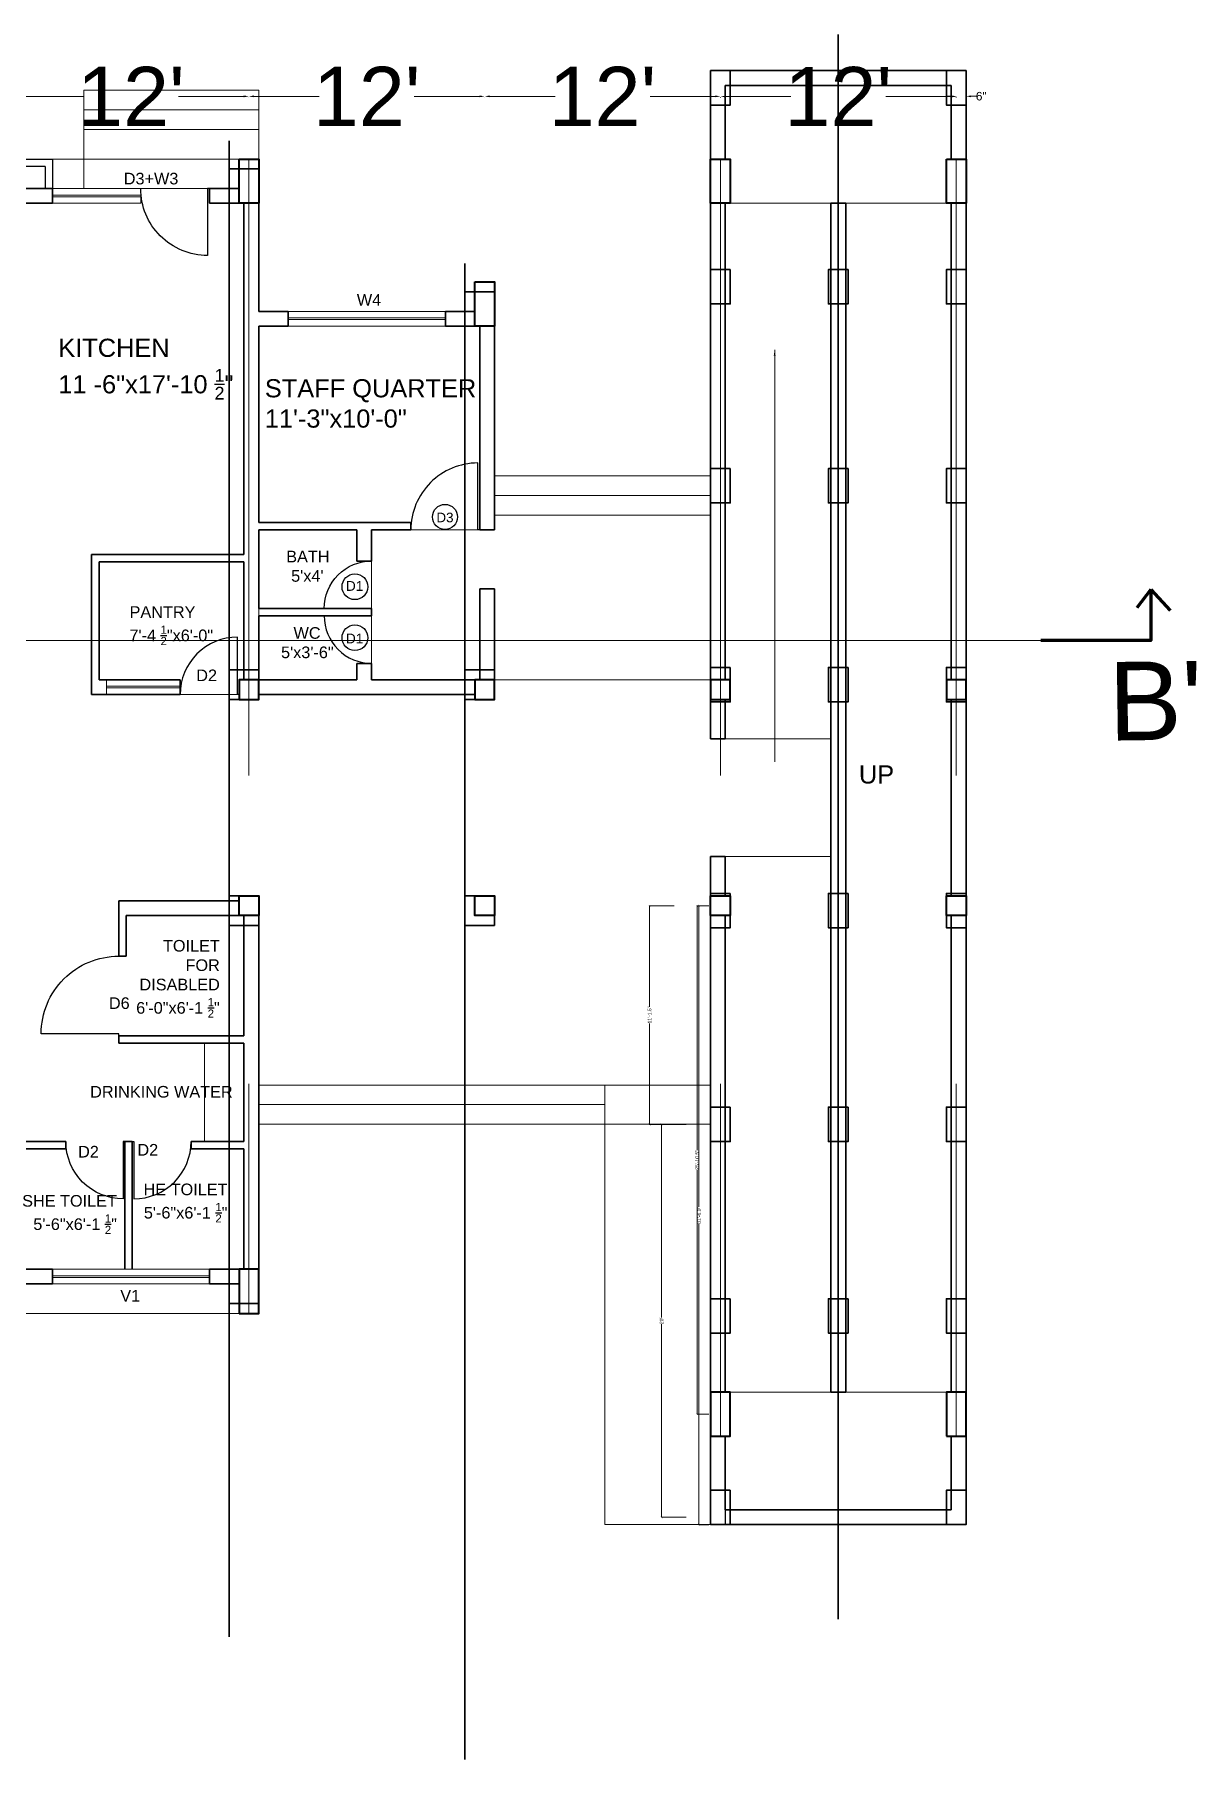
# Model space of a CAD drawing. Header units: feet. Extents: x 15113 to 123217, y -97269 to -8247.
# Drawn here: x 29169 to 29878, y -43349 to -42295 of the extents above; entities that cross this region are included whole.
import ezdxf

# ---------------------------------------------------------------- set-up
doc = ezdxf.new("R2010")
doc.units = ezdxf.units.FT
doc.header["$LTSCALE"] = 50.2
doc.header["$MEASUREMENT"] = 0
doc.header["$PDMODE"] = 3
for name, pattern in [('1', [0]), ('DASHED', [0.75, 0.5, -0.25]), ('DOT', [0.25, 0, -0.25])]:
    doc.linetypes.add(name, pattern=pattern)
doc.layers.get('0').update_dxf_attribs({"lineweight": 35})
for name, color, linetype in [('C-ANNO-TABL-PATT', 7, 'Continuous'), ('Text', 164, 'Continuous'), ('Work', 250, 'Continuous')]:
    doc.layers.add(name, color=color, linetype=linetype)
for name, color, linetype, lineweight in [('column', 6, 'Continuous', 40), ('door', 42, 'Continuous', 25), ('Str Column', 50, 'Continuous', 35), ('WALL', 1, '1', 30)]:
    doc.layers.add(name, color=color, linetype=linetype, lineweight=lineweight)
doc.styles.add('2.2 INCH', font='arial.ttf', dxfattribs={"height": 2.2})
doc.styles.add('5.2 INCH', font='arial.ttf', dxfattribs={"height": 5.2})
doc.styles.add('7.1 INCH', font='arial.ttf', dxfattribs={"height": 7.1})
doc.styles.get("Standard").update_dxf_attribs({"font": 'arial.ttf'})
doc.dimstyles.new('2.2 INCH', dxfattribs={"dimscale": 0, "dimtxt": 5.2, "dimasz": 3.1, "dimexe": 0.18, "dimexo": 1.063, "dimgap": 0.09, "dimtad": 0, "dimdec": 0, "dimzin": 0, "dimdsep": 46, "dimlunit": 4, "dimtxsty": '5.2 INCH', "dimcen": 0, "dimclrd": 230, "dimclre": 230, "dimclrt": 164, "dimadec": 0, "dimazin": 0, "dimtfac": 1, "dimtdec": 0, "dimtofl": 0, "dimtmove": 0, "dimatfit": 3, "dimfxl": 0.5, "dimtolj": 1, "dimtzin": 0, "dimlwd": 15, "dimlwe": 15, "dimarcsym": 0})
doc.dimstyles.new('7.1INCH', dxfattribs={"dimtxt": 7.1, "dimasz": 3.5, "dimexe": 0, "dimexo": 0.2, "dimtad": 0, "dimlunit": 3, "dimtxsty": '7.1 INCH', "dimblk": 'ARCHTICK', "dimcen": 2.5, "dimclrd": 230, "dimclre": 230, "dimclrt": 164, "dimadec": 0, "dimazin": 0, "dimtfac": 1, "dimtmove": 0, "dimatfit": 3, "dimfxl": 1, "dimlwd": 9, "dimlwe": 18, "dimarcsym": 0})
doc.dimstyles.get("Standard").update_dxf_attribs({"dimscale": 20, "dimtxt": 0.18, "dimasz": 0.18, "dimexe": 0.18, "dimexo": 0.0625, "dimgap": 0.09, "dimtad": 0, "dimtih": 1, "dimtoh": 1, "dimdec": 1, "dimzin": 0, "dimdsep": 46, "dimlunit": 3, "dimtxsty": 'Standard', "dimblk": 'ARCHTICK', "dimcen": 0.09, "dimadec": 0, "dimazin": 0, "dimtfac": 1, "dimtdec": 1, "dimtofl": 0, "dimtmove": 0, "dimatfit": 3, "dimfxl": 0.5, "dimfxlon": 1, "dimtolj": 1, "dimtzin": 0, "dimarcsym": 0})

# ---------------------------------------------------------------- blocks, each defined once
blk = doc.blocks.new('_ArchTick')
at = {"color": 0, "linetype": 'ByBlock', "const_width": 0.15}
blk.add_lwpolyline([(-0.5, -0.5), (0.5, 0.5)], dxfattribs=at)
blk = doc.blocks.new('*D514')
at = {"layer": 'Defpoints', "color": 0, "transparency": 16777216}
for p in [(29299.7, -42332.9), (29155.7, -42371.2), (29299.7, -42371.2)]:
    blk.add_point(p, dxfattribs=at)
at = {"layer": 'WALL', "color": 230, "linetype": 'DOT', "lineweight": 15, "transparency": 16777216}
for p, q in [((29155.7, -42333.4), (29155.7, -42332.7)), ((29299.7, -42333.4), (29299.7, -42332.7))]:
    blk.add_line(p, q, dxfattribs=at)
at = {"layer": 'WALL', "color": 230, "lineweight": 15, "transparency": 16777216}
for p, q in [((29158.8, -42332.9), (29198.7, -42332.9)), ((29296.6, -42332.9), (29256.7, -42332.9))]:
    blk.add_line(p, q, dxfattribs=at)
at = {"layer": 'WALL', "color": 230, "transparency": 16777216}
for points in [[(29158.8, -42332.3), (29158.8, -42333.4), (29155.7, -42332.9)], [(29296.6, -42332.3), (29296.6, -42333.4), (29299.7, -42332.9)]]:
    blk.add_solid(points, dxfattribs=at)
at = {"layer": 'WALL', "color": 164, "transparency": 16777216, "insert": (29227.7, -42332.9), "char_height": 5.2, "attachment_point": 5, "style": '5.2 INCH'}
blk.add_mtext("\\A1;{\\H6.948x;12'}", dxfattribs=at)
blk = doc.blocks.new('*D515')
at = {"layer": 'Defpoints', "color": 0, "transparency": 16777216}
for p in [(29443.7, -42332.9), (29299.7, -42371.2), (29443.7, -42446.2)]:
    blk.add_point(p, dxfattribs=at)
at = {"layer": 'WALL', "color": 230, "linetype": 'DOT', "lineweight": 15, "transparency": 16777216}
for p, q in [((29299.7, -42333.4), (29299.7, -42332.7)), ((29443.7, -42333.4), (29443.7, -42332.7))]:
    blk.add_line(p, q, dxfattribs=at)
at = {"layer": 'WALL', "color": 230, "lineweight": 15, "transparency": 16777216}
for p, q in [((29302.8, -42332.9), (29342.7, -42332.9)), ((29440.6, -42332.9), (29400.7, -42332.9))]:
    blk.add_line(p, q, dxfattribs=at)
at = {"layer": 'WALL', "color": 230, "transparency": 16777216}
for points in [[(29302.8, -42332.3), (29302.8, -42333.4), (29299.7, -42332.9)], [(29440.6, -42332.3), (29440.6, -42333.4), (29443.7, -42332.9)]]:
    blk.add_solid(points, dxfattribs=at)
at = {"layer": 'WALL', "color": 164, "transparency": 16777216, "insert": (29371.7, -42332.9), "char_height": 5.2, "attachment_point": 5, "style": '5.2 INCH'}
blk.add_mtext("\\A1;{\\H6.948x;12'}", dxfattribs=at)
blk = doc.blocks.new('*D516')
at = {"layer": 'Defpoints', "color": 0, "transparency": 16777216}
for p in [(29587.7, -42332.9), (29587.7, -42398.2), (29443.7, -42446.2)]:
    blk.add_point(p, dxfattribs=at)
at = {"layer": 'WALL', "color": 230, "linetype": 'DOT', "lineweight": 15, "transparency": 16777216}
for p, q in [((29443.7, -42333.4), (29443.7, -42332.7)), ((29587.7, -42333.4), (29587.7, -42332.7))]:
    blk.add_line(p, q, dxfattribs=at)
at = {"layer": 'WALL', "color": 230, "lineweight": 15, "transparency": 16777216}
for p, q in [((29446.8, -42332.9), (29486.7, -42332.9)), ((29584.6, -42332.9), (29544.7, -42332.9))]:
    blk.add_line(p, q, dxfattribs=at)
at = {"layer": 'WALL', "color": 230, "transparency": 16777216}
for points in [[(29446.8, -42332.3), (29446.8, -42333.4), (29443.7, -42332.9)], [(29584.6, -42332.3), (29584.6, -42333.4), (29587.7, -42332.9)]]:
    blk.add_solid(points, dxfattribs=at)
at = {"layer": 'WALL', "color": 164, "transparency": 16777216, "insert": (29515.7, -42332.9), "char_height": 5.2, "attachment_point": 5, "style": '5.2 INCH'}
blk.add_mtext("\\A1;{\\H6.948x;12'}", dxfattribs=at)
blk = doc.blocks.new('*D517')
at = {"layer": 'Defpoints', "color": 0, "transparency": 16777216}
for p in [(29731.7, -42333), (29587.7, -42371.2), (29731.7, -42371.2)]:
    blk.add_point(p, dxfattribs=at)
at = {"layer": 'WALL', "color": 230, "linetype": 'DOT', "lineweight": 15, "transparency": 16777216}
for p, q in [((29587.7, -42333.5), (29587.7, -42332.8)), ((29731.7, -42333.5), (29731.7, -42332.8))]:
    blk.add_line(p, q, dxfattribs=at)
at = {"layer": 'WALL', "color": 230, "lineweight": 15, "transparency": 16777216}
for p, q in [((29590.8, -42333), (29630.7, -42333)), ((29728.6, -42333), (29688.7, -42333))]:
    blk.add_line(p, q, dxfattribs=at)
at = {"layer": 'WALL', "color": 230, "transparency": 16777216}
for points in [[(29590.8, -42332.5), (29590.8, -42333.5), (29587.7, -42333)], [(29728.6, -42332.5), (29728.6, -42333.5), (29731.7, -42333)]]:
    blk.add_solid(points, dxfattribs=at)
at = {"layer": 'WALL', "color": 164, "transparency": 16777216, "insert": (29659.7, -42333), "char_height": 5.2, "attachment_point": 5, "style": '5.2 INCH'}
blk.add_mtext("\\A1;{\\H6.948x;12'}", dxfattribs=at)
blk = doc.blocks.new('*D518')
at = {"layer": 'Defpoints', "color": 0, "transparency": 16777216}
for p in [(29737.7, -42332.8), (29731.7, -42371.2), (29737.7, -42371.2)]:
    blk.add_point(p, dxfattribs=at)
at = {"layer": 'WALL', "color": 230, "lineweight": 15, "transparency": 16777216}
for p, q in [((29728.6, -42332.8), (29725.5, -42332.8)), ((29740.8, -42332.8), (29743.9, -42332.8))]:
    blk.add_line(p, q, dxfattribs=at)
at = {"layer": 'WALL', "color": 230, "linetype": 'DOT', "lineweight": 15, "transparency": 16777216}
for p, q in [((29731.7, -42333.3), (29731.7, -42332.7)), ((29737.7, -42333.3), (29737.7, -42332.7))]:
    blk.add_line(p, q, dxfattribs=at)
at = {"layer": 'WALL', "color": 230, "transparency": 16777216}
for points in [[(29728.6, -42332.3), (29728.6, -42333.4), (29731.7, -42332.8)], [(29740.8, -42332.3), (29740.8, -42333.4), (29737.7, -42332.8)]]:
    blk.add_solid(points, dxfattribs=at)
at = {"layer": 'WALL', "color": 164, "transparency": 16777216, "insert": (29747, -42332.8), "char_height": 5.2, "attachment_point": 5, "style": '5.2 INCH'}
blk.add_mtext('\\A1;6"', dxfattribs=at)
blk = doc.blocks.new('*D526')
at = {"layer": 'Defpoints', "color": 0, "transparency": 16777216}
for p in [(29581.7, -42827.2), (29573.5, -43137.7), (29581.7, -43137.7)]:
    blk.add_point(p, dxfattribs=at)
at = {"layer": 'WALL', "color": 230, "lineweight": 15, "transparency": 16777216}
for p, q in [((29580.6, -42827.2), (29573.4, -42827.2)), ((29573.5, -42827.2), (29573.5, -42976.4)), ((29573.5, -43137.7), (29573.5, -42988.4)), ((29580.6, -43137.7), (29573.4, -43137.7))]:
    blk.add_line(p, q, dxfattribs=at)
at = {"layer": 'WALL', "color": 230, "lineweight": 15, "transparency": 16777216, "xscale": 1.1, "yscale": 1.1, "zscale": 1.1}
for p, rotation in [((29573.5, -42827.2), 90), ((29573.5, -43137.7), 270)]:
    blk.add_blockref('_ArchTick', p, dxfattribs=dict(at, rotation=rotation))
at = {"layer": 'WALL', "color": 164, "transparency": 16777216, "insert": (29573.5, -42982.4), "char_height": 2.2, "attachment_point": 5, "rotation": 90, "style": '2.2 INCH'}
blk.add_mtext('\\A1;25\'-10.5"', dxfattribs=at)
blk = doc.blocks.new('*D501')
at = {"layer": 'Defpoints', "color": 0, "transparency": 16777216}
for p in [(29580.6, -42827.2), (29544.4, -42960.7), (29580.6, -42960.7)]:
    blk.add_point(p, dxfattribs=at)
at = {"layer": 'WALL', "color": 230, "lineweight": 15, "transparency": 16777216}
for p, q in [((29559.4, -42827.2), (29544.2, -42827.2)), ((29544.4, -42827.2), (29544.4, -42888.9)), ((29544.4, -42960.7), (29544.4, -42899)), ((29559.4, -42960.7), (29544.2, -42960.7))]:
    blk.add_line(p, q, dxfattribs=at)
at = {"layer": 'WALL', "color": 230, "lineweight": 15, "transparency": 16777216, "xscale": 1.1, "yscale": 1.1, "zscale": 1.1}
for p, rotation in [((29544.4, -42827.2), 90), ((29544.4, -42960.7), 270)]:
    blk.add_blockref('_ArchTick', p, dxfattribs=dict(at, rotation=rotation))
at = {"layer": 'WALL', "color": 164, "transparency": 16777216, "insert": (29544.4, -42893.9), "char_height": 2.2, "attachment_point": 5, "rotation": 90, "style": '2.2 INCH'}
blk.add_mtext('\\A1;11\'-1.5"', dxfattribs=at)
blk = doc.blocks.new('*D528')
at = {"layer": 'Defpoints', "color": 0, "transparency": 16777216}
for p in [(29551.8, -42960.7), (29581.7, -42960.7), (29581.7, -43200.7)]:
    blk.add_point(p, dxfattribs=at)
at = {"layer": 'WALL', "color": 230, "lineweight": 15, "transparency": 16777216}
for p, q in [((29566.8, -42960.7), (29551.7, -42960.7)), ((29551.8, -42960.7), (29551.8, -43078.7)), ((29551.8, -43200.7), (29551.8, -43082.6)), ((29566.8, -43200.7), (29551.7, -43200.7))]:
    blk.add_line(p, q, dxfattribs=at)
at = {"layer": 'WALL', "color": 230, "lineweight": 15, "transparency": 16777216, "xscale": 1.1, "yscale": 1.1, "zscale": 1.1}
for p, rotation in [((29551.8, -42960.7), 90), ((29551.8, -43200.7), 270)]:
    blk.add_blockref('_ArchTick', p, dxfattribs=dict(at, rotation=rotation))
at = {"layer": 'WALL', "color": 164, "transparency": 16777216, "insert": (29551.8, -43080.7), "char_height": 2.2, "attachment_point": 5, "rotation": 90, "style": '2.2 INCH'}
blk.add_mtext("\\A1;20'", dxfattribs=at)
blk = doc.blocks.new('*D529')
at = {"layer": 'Defpoints', "color": 0, "transparency": 16777216}
for p in [(29581.7, -42827.2), (29574.6, -43205.2), (29581.7, -43205.2)]:
    blk.add_point(p, dxfattribs=at)
at = {"layer": 'WALL', "color": 230, "lineweight": 15, "transparency": 16777216}
for p, q in [((29580.6, -42827.2), (29574.5, -42827.2)), ((29574.6, -42827.2), (29574.6, -43011)), ((29574.6, -43205.2), (29574.6, -43021.3)), ((29580.6, -43205.2), (29574.5, -43205.2))]:
    blk.add_line(p, q, dxfattribs=at)
at = {"layer": 'WALL', "color": 230, "lineweight": 15, "transparency": 16777216, "xscale": 1.1, "yscale": 1.1, "zscale": 1.1}
for p, rotation in [((29574.6, -42827.2), 90), ((29574.6, -43205.2), 270)]:
    blk.add_blockref('_ArchTick', p, dxfattribs=dict(at, rotation=rotation))
at = {"layer": 'WALL', "color": 164, "transparency": 16777216, "insert": (29574.6, -43016.2), "char_height": 2.2, "attachment_point": 5, "rotation": 90, "style": '2.2 INCH'}
blk.add_mtext('\\A1;31\'-6.0"', dxfattribs=at)

msp = doc.modelspace()

# ---------------------------------------------------------------- linework, layer by layer
at = {"color": 1}
for p, q in [((29581.70081, -42317.16814), (29581.70081, -42725.16814)), ((29581.70081, -42317.16814), (29737.70081, -42317.16814)), ((29737.70081, -42317.16814), (29737.70081, -43205.16814)), ((29590.70081, -42326.16814), (29590.70081, -42371.16814)), ((29590.70081, -42326.16814), (29728.70081, -42326.16814)), ((29728.70081, -42326.16814), (29728.70081, -42371.16814)), ((29161.70081, -42389.16814), (29179.70081, -42389.16814)), ((29179.70081, -42389.16814), (29179.70081, -42398.16814)), ((29275.70081, -42389.16814), (29293.70081, -42389.16814)), ((29275.70081, -42389.16814), (29275.70081, -42398.16814)), ((29161.70081, -42398.16814), (29179.70081, -42398.16814)), ((29275.70081, -42398.16814), (29293.70081, -42398.16814)), ((29296.70081, -42398.16814), (29296.70081, -42612.66814)), ((29305.70081, -42398.16814), (29305.70081, -42464.16814)), ((29590.70081, -42398.16814), (29590.70081, -42689.16814)), ((29655.20081, -42398.16814), (29655.20081, -43124.16814)), ((29655.20081, -42398.16814), (29664.20081, -42398.16814)), ((29663.45081, -42398.16814), (29663.45081, -42398.16814)), ((29664.20081, -42398.16814), (29664.20081, -43124.16814)), ((29728.70081, -42398.16814), (29728.70081, -42689.16814)), ((29305.70081, -42464.16814), (29305.70081, -42446.16814)), ((29305.70081, -42464.16814), (29305.70081, -42446.16814)), ((29305.70081, -42464.16814), (29305.70081, -42446.16814)), ((29323.70081, -42464.16814), (29305.70081, -42464.16814)), ((29323.70081, -42464.16814), (29323.70081, -42473.16814)), ((29437.70081, -42464.16814), (29419.70081, -42464.16814)), ((29419.70081, -42464.16814), (29419.70081, -42473.16814)), ((29305.70081, -42593.16814), (29305.70081, -42473.16814)), ((29323.70081, -42473.16814), (29305.70081, -42473.16814)), ((29437.70081, -42473.16814), (29419.70081, -42473.16814)), ((29440.70081, -42597.66814), (29440.70081, -42473.16814)), ((29440.70081, -42597.66814), (29440.70081, -42473.16814)), ((29440.70081, -42597.66814), (29440.70081, -42473.16814)), ((29440.70081, -42597.66814), (29440.70081, -42473.16814)), ((29449.70081, -42597.66814), (29449.70081, -42473.16814)), ((29449.70081, -42597.66814), (29449.70081, -42473.16814)), ((29449.70081, -42597.66814), (29449.70081, -42473.16814)), ((29449.70081, -42597.66814), (29449.70081, -42473.16814)), ((29395.70081, -42593.16814), (29305.70081, -42593.16814)), ((29395.70081, -42593.16814), (29305.70081, -42593.16814)), ((29395.70081, -42593.16814), (29305.70081, -42593.16814)), ((29398.64766, -42593.16814), (29305.70081, -42593.16814)), ((29398.64766, -42597.66814), (29398.64766, -42593.16814)), ((29398.64766, -42597.66814), (29398.64766, -42593.16814)), ((29398.64766, -42597.66814), (29398.64766, -42593.16814)), ((29398.64766, -42597.66814), (29398.64766, -42593.16814)), ((29305.70081, -42645.66814), (29305.70081, -42597.66814)), ((29365.70081, -42597.66814), (29305.70081, -42597.66814)), ((29305.70081, -42645.66814), (29305.70081, -42597.66814)), ((29365.70081, -42597.66814), (29305.70081, -42597.66814)), ((29305.70081, -42645.66814), (29305.70081, -42597.66814)), ((29365.70081, -42597.66814), (29305.70081, -42597.66814)), ((29305.70081, -42645.66814), (29305.70081, -42597.66814)), ((29365.70081, -42597.66814), (29305.70081, -42597.66814)), ((29365.70081, -42616.66814), (29365.70081, -42597.66814)), ((29374.69583, -42616.66814), (29374.70081, -42597.66814)), ((29395.70081, -42597.66814), (29374.70081, -42597.66814)), ((29395.70081, -42597.66814), (29374.70081, -42597.66814)), ((29395.70081, -42597.66814), (29374.70081, -42597.66814)), ((29398.64766, -42597.66814), (29374.70081, -42597.66814)), ((29440.70081, -42597.66814), (29449.70081, -42597.66814)), ((29203.70081, -42612.66814), (29203.70081, -42698.16814)), ((29296.70081, -42612.66814), (29203.70081, -42612.66814)), ((29208.20081, -42617.16814), (29208.20081, -42689.16814)), ((29296.70081, -42617.16814), (29208.20081, -42617.16814)), ((29296.70081, -42617.16814), (29296.70081, -42689.16814)), ((29374.69583, -42616.66814), (29365.70081, -42616.66814)), ((29440.70081, -42689.16814), (29440.70081, -42633.66814)), ((29440.70081, -42633.66814), (29449.70081, -42633.66814)), ((29449.70081, -42701.16814), (29449.70081, -42633.66814)), ((29449.70081, -42701.16814), (29449.70081, -42633.66814)), ((29449.70081, -42701.16814), (29449.70081, -42633.66814)), ((29449.70081, -42701.16814), (29449.70081, -42633.66814)), ((29374.70081, -42645.66814), (29305.70081, -42645.66814)), ((29374.70081, -42645.66814), (29305.70081, -42645.66814)), ((29374.70081, -42645.66814), (29305.70081, -42645.66814)), ((29374.70081, -42645.66814), (29305.70081, -42645.66814)), ((29374.70081, -42650.16814), (29374.70081, -42645.66814)), ((29374.70081, -42650.16814), (29374.70081, -42645.66814)), ((29374.70081, -42650.16814), (29374.70081, -42645.66814)), ((29374.70081, -42650.16814), (29374.70081, -42645.66814)), ((29305.70081, -42689.16814), (29305.70081, -42650.16814)), ((29374.70081, -42650.16814), (29305.70081, -42650.16814)), ((29305.70081, -42689.16814), (29305.70081, -42650.16814)), ((29374.70081, -42650.16814), (29305.70081, -42650.16814)), ((29305.70081, -42689.16814), (29305.70081, -42650.16814)), ((29374.70081, -42650.16814), (29305.70081, -42650.16814)), ((29305.70081, -42689.16814), (29305.70081, -42650.16814)), ((29374.70081, -42650.16814), (29305.70081, -42650.16814)), ((29305.70081, -42665.16814), (29305.70081, -42689.16814)), ((29374.69583, -42679.16814), (29365.69583, -42679.16814)), ((29365.70081, -42679.16814), (29365.70081, -42689.16814)), ((29374.70081, -42689.16814), (29374.70081, -42679.16814)), ((29257.70081, -42698.16814), (29203.70081, -42698.16814)), ((29257.70081, -42689.16814), (29208.20081, -42689.16814)), ((29305.70081, -42689.16814), (29365.70081, -42689.16814)), ((29305.70081, -42698.16814), (29437.70081, -42698.16814)), ((29437.70081, -42689.16814), (29374.70081, -42689.16814)), ((29590.70081, -42701.16814), (29590.70081, -42725.16814)), ((29728.70081, -42701.16814), (29728.70081, -42821.16814)), ((29581.70081, -42725.16814), (29581.70081, -42725.16814)), ((29581.70081, -42725.16814), (29590.70081, -42725.16814)), ((29581.70081, -42797.16814), (29581.70081, -43205.16814)), ((29581.70081, -42797.16814), (29590.70081, -42797.16814)), ((29590.70081, -42797.16814), (29590.70081, -42821.16814)), ((29220.20081, -42824.16814), (29220.20081, -42857.99208)), ((29293.70081, -42824.16814), (29220.20081, -42824.16814)), ((29224.70081, -42833.16814), (29224.70081, -42857.99208)), ((29293.70081, -42833.16814), (29224.70081, -42833.16814)), ((29296.70081, -42833.16814), (29296.70081, -42906.66814)), ((29296.70081, -42833.16814), (29296.70081, -42906.66814)), ((29296.70081, -42833.16814), (29296.70081, -42906.66814)), ((29296.70081, -42833.16814), (29296.70081, -42906.66814)), ((29305.70081, -42827.16814), (29305.70081, -43076.16814)), ((29590.70081, -42833.16814), (29590.70081, -43124.16814)), ((29728.70081, -42833.16814), (29728.70081, -43124.16814)), ((29220.20081, -42857.99208), (29224.70081, -42857.99208)), ((29220.20081, -42906.66814), (29220.20081, -42911.16814)), ((29220.20081, -42906.66814), (29220.20081, -42911.16814)), ((29220.20081, -42906.66814), (29296.70081, -42906.66814)), ((29220.20081, -42911.16814), (29224.70081, -42911.16814)), ((29220.20081, -42911.16814), (29296.70081, -42911.16814)), ((29296.70081, -42911.16814), (29296.70081, -42971.16814)), ((29305.70081, -42929.16814), (29305.70081, -43076.16814)), ((29305.70081, -42929.16814), (29305.70081, -43076.16814)), ((29187.94012, -42971.16814), (29157.20081, -42971.16814)), ((29187.94012, -42971.16814), (29187.95615, -42975.66814)), ((29223.95081, -42971.16814), (29228.45081, -42971.16814)), ((29223.95081, -42971.16814), (29223.95081, -43049.16814)), ((29228.45081, -42971.16814), (29228.45081, -43049.16814)), ((29264.46149, -42971.16814), (29264.45615, -42975.66814)), ((29264.46149, -42971.16814), (29296.70081, -42971.16814)), ((29187.94546, -42975.66814), (29157.20615, -42975.66814)), ((29264.46684, -42975.66814), (29296.70615, -42975.66814)), ((29296.70615, -42975.66814), (29296.70081, -43049.16814)), ((29157.20081, -43049.16814), (29179.70081, -43049.16814)), ((29179.70081, -43058.16814), (29179.70081, -43049.16814)), ((29275.70081, -43049.16814), (29293.70081, -43049.16814)), ((29275.70081, -43058.16814), (29275.70081, -43049.16814)), ((29161.70081, -43058.16814), (29179.70081, -43058.16814)), ((29275.70081, -43058.16814), (29293.70081, -43058.16814)), ((29655.20081, -43124.16814), (29664.20081, -43124.16814)), ((29590.70081, -43151.16814), (29590.70081, -43196.16814)), ((29728.70081, -43151.16814), (29728.70081, -43196.16814)), ((29590.70081, -43196.16814), (29728.70081, -43196.16814)), ((29581.70081, -43205.16814), (29737.70081, -43205.16814))]:
    msp.add_line(p, q, dxfattribs=at)
at = {"color": 24, "lineweight": 18}
for p, q in [((29198.86747, -42389.16814), (29198.86747, -42329.16814)), ((29198.86747, -42329.16814), (29305.70081, -42329.16814)), ((29305.70081, -42371.16814), (29305.70081, -42329.16814)), ((29198.86747, -42341.16814), (29305.70081, -42341.16814)), ((29198.86747, -42353.16814), (29305.70081, -42353.16814)), ((29449.70081, -42564.66814), (29581.70081, -42564.66814)), ((29449.70081, -42576.66814), (29581.70081, -42576.66814)), ((29449.70081, -42588.66814), (29581.70081, -42588.66814)), ((29395.70081, -42597.66814), (29440.70081, -42597.66814)), ((29374.70081, -42645.66814), (29374.70081, -42616.66814)), ((29374.70081, -42679.16814), (29374.70081, -42650.16814)), ((29272.70081, -42911.16814), (29272.70081, -42971.16814)), ((29305.70081, -42936.66814), (29517.20081, -42936.66814)), ((29517.20081, -42936.66814), (29517.20081, -43205.16814)), ((29517.20081, -42936.66814), (29581.70081, -42936.66814)), ((29305.70081, -42948.66814), (29517.20081, -42948.66814)), ((29305.70081, -42960.66814), (29517.20081, -42960.66814)), ((29517.20081, -43205.16814), (29581.70081, -43205.16814))]:
    msp.add_line(p, q, dxfattribs=at)
at = {"color": 230, "linetype": 'DASHED', "lineweight": 18, "ltscale": 15}
for p, q in [((28009.70081, -42371.16814), (29293.70081, -42371.16814)), ((29299.70081, -42371.16814), (29299.70081, -43076.16814)), ((29587.70081, -42371.16814), (29587.70081, -43151.16814)), ((29731.70081, -42371.16814), (29731.70081, -43151.16814)), ((29449.70081, -42689.16814), (29581.70081, -42689.16814)), ((29305.70081, -42960.66814), (29581.70081, -42960.66814)), ((29293.70081, -43076.16814), (29161.70081, -43076.16814))]:
    msp.add_line(p, q, dxfattribs=at)
at = {"color": 5, "lineweight": 18}
for p, q in [((29305.70081, -42371.16814), (29305.70081, -42464.16814)), ((29305.70081, -42371.16814), (29305.70081, -42464.16814)), ((29305.70081, -42371.16814), (29305.70081, -42464.16814)), ((29179.70081, -42389.16814), (29239.70081, -42389.16814)), ((29179.70081, -42393.16814), (29233.64766, -42393.16814)), ((29233.64766, -42389.16814), (29233.64766, -42398.16814)), ((29239.70081, -42389.16814), (29275.70081, -42389.16814)), ((29179.70081, -42394.16814), (29233.64766, -42394.16814)), ((29179.70081, -42398.16814), (29233.64766, -42398.16814)), ((29305.70081, -42398.16814), (29305.70081, -42464.16814)), ((29419.70081, -42464.16814), (29323.70081, -42464.16814)), ((29419.70081, -42468.16814), (29323.70081, -42468.16814)), ((29419.70081, -42469.16814), (29323.70081, -42469.16814)), ((29419.70081, -42473.16814), (29323.70081, -42473.16814)), ((29305.70081, -42617.16814), (29305.70081, -42665.16814)), ((29212.70081, -42689.16814), (29212.70081, -42698.16814)), ((29257.70081, -42693.16814), (29212.70081, -42693.16814)), ((29257.70081, -42694.16814), (29212.70081, -42694.16814)), ((29257.70081, -42698.16814), (29293.70081, -42698.16814)), ((29179.70081, -43049.16814), (29275.70081, -43049.16814)), ((29179.70081, -43053.16814), (29275.70081, -43053.16814)), ((29179.70081, -43054.16814), (29275.70081, -43054.16814)), ((29179.70081, -43058.16814), (29275.70081, -43058.16814))]:
    msp.add_line(p, q, dxfattribs=at)
at = {"color": 1, "lineweight": 18}
for p, q in [((29591.45081, -42398.16814), (29727.95081, -42398.16814)), ((29590.70081, -42725.16814), (29654.45081, -42725.16814)), ((29590.70081, -42797.16814), (29654.45081, -42797.16814)), ((29591.45081, -43124.16814), (29727.95081, -43124.16814)), ((29591.45081, -43124.16814), (29655.20081, -43124.16814))]:
    msp.add_line(p, q, dxfattribs=at)
at = {"lineweight": 70, "flags": 128}
for points in [[(29850.55674, -42634.14466), (29850.55674, -42665.13361), (29783.486, -42665.13361)], [(29850.55674, -42634.14466), (29841.93481, -42645.29203)], [(29850.55674, -42634.14466), (29862.32669, -42646.91154)]]:
    msp.add_lwpolyline(points, dxfattribs=at)
at = {"color": 1}
msp.add_lwpolyline([(29257.70081, -42689.16814), (29257.70081, -42698.16814)], dxfattribs=at)
at = {"layer": 'C-ANNO-TABL-PATT', "linetype": 'DASHED', "lineweight": 9, "ltscale": 50}
msp.add_line((29783.486, -42665.13361), (27931.68312, -42665.13361), dxfattribs=at)
at = {"layer": 'column'}
for points in [[(29293.70081, -42371.16814), (29305.70081, -42371.16814), (29305.70081, -42398.16814), (29293.70081, -42398.16814)], [(29581.70081, -42371.16814), (29593.70081, -42371.16814), (29593.70081, -42398.16814), (29581.70081, -42398.16814)], [(29725.70081, -42371.16814), (29737.70081, -42371.16814), (29737.70081, -42398.16814), (29725.70081, -42398.16814)], [(29437.70081, -42446.16814), (29449.70081, -42446.16814), (29449.70081, -42473.16814), (29437.70081, -42473.16814)], [(29293.70081, -42701.16814), (29305.70081, -42701.16814), (29305.70081, -42689.16814), (29293.70081, -42689.16814)], [(29437.70081, -42701.16814), (29449.70081, -42701.16814), (29449.70081, -42689.16814), (29437.70081, -42689.16814)], [(29581.70081, -42701.16814), (29593.70081, -42701.16814), (29593.70081, -42689.16814), (29581.70081, -42689.16814)], [(29725.70081, -42701.16814), (29737.70081, -42701.16814), (29737.70081, -42689.16814), (29725.70081, -42689.16814)], [(29293.70081, -42821.16814), (29305.70081, -42821.16814), (29305.70081, -42833.16814), (29293.70081, -42833.16814)], [(29437.70081, -42821.16814), (29449.70081, -42821.16814), (29449.70081, -42833.16814), (29437.70081, -42833.16814)], [(29581.70081, -42821.16814), (29593.70081, -42821.16814), (29593.70081, -42833.16814), (29581.70081, -42833.16814)], [(29725.70081, -42821.16814), (29737.70081, -42821.16814), (29737.70081, -42833.16814), (29725.70081, -42833.16814)], [(29293.70081, -43076.16814), (29305.70081, -43076.16814), (29305.70081, -43049.16814), (29293.70081, -43049.16814)], [(29581.70081, -43151.16814), (29593.70081, -43151.16814), (29593.70081, -43124.16814), (29581.70081, -43124.16814)], [(29725.70081, -43151.16814), (29737.70081, -43151.16814), (29737.70081, -43124.16814), (29725.70081, -43124.16814)]]:
    msp.add_lwpolyline(points, close=True, dxfattribs=at)
at = {"layer": 'door'}
for points in [[(29275.70081, -42389.16814), (29274.53266, -42389.16814), (29274.53266, -42430.05314, -0.4142135624), (29233.64766, -42389.16814, -1.0909345881)], [(29440.70081, -42597.66814), (29439.53266, -42597.66814), (29439.53266, -42556.78314, 0.4142135624), (29398.64766, -42597.66814, 1.0909345881)], [(29374.70081, -42645.66814), (29345.70081, -42645.67311, -0.4142135624), (29374.69583, -42616.66814, -0.3095801282)], [(29374.70081, -42650.16814), (29345.70081, -42650.16316, 0.4142135624), (29374.69583, -42679.16814, 0.3095801282)], [(29293.70081, -42698.16505), (29292.70081, -42698.16513), (29292.6978, -42663.16513, 0.4142135624), (29257.70081, -42698.16814, 1.0909345881)], [(29220.20081, -42906.66814), (29220.20081, -42905.31602), (29172.87686, -42905.31602, -0.4142135624), (29220.20081, -42857.99208, -1.0909345881)], [(29223.95081, -42971.16814), (29222.95081, -42971.16805), (29222.9478, -43006.16805, -0.4142135624), (29187.95081, -42971.16505, -1.0909345881)], [(29228.45081, -42971.16814), (29229.45081, -42971.16805), (29229.45381, -43006.16805, 0.4142135624), (29264.45081, -42971.16505, 1.0909345881)]]:
    msp.add_lwpolyline(points, format="xyb", dxfattribs=at)
at = {"layer": 'Str Column'}
for p, q in [((29659.70081, -42295.08834), (29659.70081, -43262.93537)), ((29287.70081, -42360.04282), (29287.70081, -43273.59944)), ((29431.70081, -42435.04282), (29431.70081, -43348.59944)), ((29581.70081, -43184.16814), (29581.70081, -42971.16814))]:
    msp.add_line(p, q, dxfattribs=at)
for points in [[(29593.70081, -42317.16814), (29593.70081, -42338.16814), (29581.70081, -42338.16814), (29581.70081, -42317.16814)], [(29737.70081, -42317.16814), (29737.70081, -42338.16814), (29725.70081, -42338.16814), (29725.70081, -42317.16814)], [(29305.70081, -42377.16814), (29305.70081, -42398.16814), (29287.70081, -42398.16814), (29287.70081, -42377.16814)], [(29593.70081, -42438.66814), (29593.70081, -42459.66814), (29581.70081, -42459.66814), (29581.70081, -42438.66814)], [(29665.70081, -42438.66814), (29665.70081, -42459.66814), (29653.70081, -42459.66814), (29653.70081, -42438.66814)], [(29737.70081, -42438.66814), (29737.70081, -42459.66814), (29725.70081, -42459.66814), (29725.70081, -42438.66814)], [(29449.70081, -42452.16814), (29449.70081, -42473.16814), (29431.70081, -42473.16814), (29431.70081, -42452.16814)], [(29593.70081, -42560.16814), (29593.70081, -42581.16814), (29581.70081, -42581.16814), (29581.70081, -42560.16814)], [(29665.70081, -42560.16814), (29665.70081, -42581.16814), (29653.70081, -42581.16814), (29653.70081, -42560.16814)], [(29737.70081, -42560.16814), (29737.70081, -42581.16814), (29725.70081, -42581.16814), (29725.70081, -42560.16814)], [(29305.70081, -42683.16814), (29305.70081, -42701.16814), (29287.70081, -42701.16814), (29287.70081, -42683.16814)], [(29449.70081, -42683.16814), (29449.70081, -42701.16814), (29431.70081, -42701.16814), (29431.70081, -42683.16814)], [(29593.70081, -42681.66814), (29593.70081, -42702.66814), (29581.70081, -42702.66814), (29581.70081, -42681.66814)], [(29665.70081, -42681.66814), (29665.70081, -42702.66814), (29653.70081, -42702.66814), (29653.70081, -42681.66814)], [(29737.70081, -42681.66814), (29737.70081, -42702.66814), (29725.70081, -42702.66814), (29725.70081, -42681.66814)], [(29305.70081, -42821.16814), (29305.70081, -42839.16814), (29287.70081, -42839.16814), (29287.70081, -42821.16814)], [(29449.70081, -42821.16814), (29449.70081, -42839.16814), (29431.70081, -42839.16814), (29431.70081, -42821.16814)], [(29593.70081, -42819.66814), (29593.70081, -42840.66814), (29581.70081, -42840.66814), (29581.70081, -42819.66814)], [(29665.70081, -42819.66814), (29665.70081, -42840.66814), (29653.70081, -42840.66814), (29653.70081, -42819.66814)], [(29737.70081, -42819.66814), (29737.70081, -42840.66814), (29725.70081, -42840.66814), (29725.70081, -42819.66814)], [(29593.70081, -42950.16814), (29593.70081, -42971.16814), (29581.70081, -42971.16814), (29581.70081, -42950.16814)], [(29665.70081, -42950.16814), (29665.70081, -42971.16814), (29653.70081, -42971.16814), (29653.70081, -42950.16814)], [(29737.70081, -42950.16814), (29737.70081, -42971.16814), (29725.70081, -42971.16814), (29725.70081, -42950.16814)], [(29305.70081, -43049.16814), (29305.70081, -43070.16814), (29287.70081, -43070.16814), (29287.70081, -43049.16814)], [(29593.70081, -43067.16814), (29593.70081, -43088.16814), (29581.70081, -43088.16814), (29581.70081, -43067.16814)], [(29665.70081, -43067.16814), (29665.70081, -43088.16814), (29653.70081, -43088.16814), (29653.70081, -43067.16814)], [(29737.70081, -43067.16814), (29737.70081, -43088.16814), (29725.70081, -43088.16814), (29725.70081, -43067.16814)], [(29593.70081, -43184.16814), (29593.70081, -43205.16814), (29581.70081, -43205.16814), (29581.70081, -43184.16814)], [(29737.70081, -43184.16814), (29737.70081, -43205.16814), (29725.70081, -43205.16814), (29725.70081, -43184.16814)]]:
    msp.add_lwpolyline(points, close=True, dxfattribs=at)
at = {"layer": 'WALL', "ltscale": 4}
for q in [(29161.70081, -42375.66802), (29175.20876, -42389.16757)]:
    msp.add_line((29175.20925, -42375.66802), q, dxfattribs=at)
at = {"layer": 'WALL'}
msp.add_line((29590.70081, -43196.16814), (29590.70081, -43205.16814), dxfattribs=at)
at = {"layer": 'WALL', "ltscale": 4}
msp.add_lwpolyline([(29131.70162, -42398.16757), (29131.70064, -42371.16814), (29179.70937, -42371.16814), (29179.70081, -42398.16769)], dxfattribs=at)
at = {"layer": 'WALL', "color": 0, "ltscale": 4}
for centre, radius in [((29419.49149, -42589.69783), 7.65471), ((29364.47815, -42632.36491, -0.03149), 7.86347), ((29364.47815, -42663.47136, -0.03149), 7.86347)]:
    msp.add_circle(centre, radius, dxfattribs=at)

# ---------------------------------------------------------------- texts
at = {"layer": 'Text', "style": '7.1 INCH'}
for s, insert, char_height, width, attachment_point in [('\\pt7.1;D3+W3', (29256.65848, -42379.53441), 7.1, 41.2746468, 3), ('W4', (29380.52715, -42460.73413), 7.1, 10.7407754, 9), ('\\A1;\\pi67.98;{\\fArial|b0|i0|c186|p34;KITCHEN\\P\\pi64.04;}11{\\fArial|b0|i0|c186|p34; -}6{\\fArial|b0|i0|c186|p34;"x}17{\\fArial|b0|i0|c186|p34;\'-}10 {\\H0.7x;\\S1/2;}"', (29115.33416, -42480.88621), 11.09375, 266.255199, 1), ('\\pi37.55;{\\fArial|b0|i0|c186|p34;STAFF QUARTER\\P\\pi57.79;1}1{\\fArial|b0|i0|c186|p34;\'}-3"{\\fArial|b0|i0|c186|p34;x1}0{\\fArial|b0|i0|c186|p34;\'-}0{\\fArial|b0|i0|c186|p34;"}', (29271.91523, -42505.59851), 11.09375, 178.4628324, 1), ("\\pi76.517;BATH\\P\\pi79.529;5'x4'", (29246.0113, -42629.39557), 7.1, 177.9608447, 7), ('\\A1;\\pi11.56;PANTRY\\P\\pi11.49;7\'-4 {\\H0.7x;\\S1/2;}"x6\'-0"', (29215.29475, -42644.25913), 7.1, 78.9112672, 1), ('\\pi80.975;WC\\P\\pi73.359;5\'x3\'-6"', (29246.0113, -42676.07032), 7.1, 177.9608447, 7), ('D2', (29280.24937, -42682.91905), 7.1, 10.7407754, 3), ('\\pi64.04;UP', (29608.22054, -42741.44599), 11.09375, 4.0272666, 1), ('\\A1;\\pi70.34;{\\fArial|b0|i0|c186|p34; TOILET\\P\\pi77.2; FOR\\P\\pi65.1;DISABLED\\P\\pi79.53;6\'-0"x6\'-}1{\\fArial|b0|i0|c186|p34; \\H0.7x;\\S1/2;\\H1.429x;"}', (29281.96504, -42848.09048), 7.1, 177.9608447, 3), ('D6', (29226.91507, -42883.11397), 7.1, 11.4534145, 3), ('DRINKING WATER', (29289.82989, -42937.25226), 7.1, 177.9608447, 3), ('D2', (29244.33334, -42972.68517), 7.1, 10.7407754, 3), ('D2', (29208.09171, -42973.83993), 7.1, 10.7407754, 3), ('\\A1;\\pi22.42;{\\fArial|b0|i0|c186|p34;SHE TOILET\\P\\pi20.97;}5{\\fArial|b0|i0|c186|p34;\'-}6{\\fArial|b0|i0|c186|p34;"x}6{\\fArial|b0|i0|c186|p34;\'-}1 {\\H0.7x;\\S1/2;}"', (29219.12265, -43003.85244), 7.1, 177.9608447, 3), ('\\A1;\\pi63.85;{\\fArial|b0|i0|c186|p34;HE TOILET\\P\\pi69.22;}5{\\fArial|b0|i0|c186|p34;\'-}6{\\fArial|b0|i0|c186|p34;"x}6{\\fArial|b0|i0|c186|p34;\'-}1 {\\H0.7x;\\S1/2;}"', (29286.64645, -42996.86589), 7.1, 177.9608447, 3), ('V1', (29233.30979, -43061.82469), 7.1, 10.7407754, 3)]:
    msp.add_mtext(s, dxfattribs=dict(at, insert=insert, char_height=char_height, width=width, attachment_point=attachment_point))
at = {"layer": 'WALL', "color": 0, "ltscale": 4}
for s, insert, char_height, attachment_point in [('D3', (29424.69848, -42587.1407, -0.03066), 5.840714, 3), ('D1', (29369.64834, -42628.87162, -0.06299), 6, 3), ('D1', (29369.64834, -42666.96466, -0.06299), 6, 9)]:
    msp.add_mtext_dynamic_manual_height_columns(s, width=224.7697118, gutter_width=75, heights=[0], dxfattribs=dict(at, insert=insert, char_height=char_height, attachment_point=attachment_point))
at = {"layer": 'WALL', "color": 0, "ltscale": 4, "insert": (29805.68912, -42678.62278, 0.06416), "char_height": 48, "attachment_point": 1, "rotation": 0.78520504}
msp.add_mtext_dynamic_manual_height_columns(" B'", width=1732.9701349, gutter_width=75, heights=[0], dxfattribs=at)

# ---------------------------------------------------------------- dimensions: what is measured, and where the dimension line sits
at = {"layer": 'WALL'}
for base, p1, p2, text, picture, middle in [((29299.70081, -42332.86282), (29155.70081, -42371.16814), (29299.70081, -42371.16814), '{\\H6.948x;<>}', '*D514', (29227.70081, -42332.86282)), ((29443.70081, -42332.86282), (29299.70081, -42371.16814), (29443.70081, -42446.16814), '{\\H6.948x;<>}', '*D515', (29371.70081, -42332.86282)), ((29587.70081, -42332.86282), (29443.70081, -42446.16814), (29587.70081, -42398.16814), '{\\H6.948x;<>}', '*D516', (29515.70081, -42332.86282)), ((29731.70081, -42333.02282), (29587.70081, -42371.16814), (29731.70081, -42371.16814), '{\\H6.948x;<>}', '*D517', (29659.70081, -42333.02282)), ((29737.70081, -42332.84282), (29731.70081, -42371.16814), (29737.70081, -42371.16814), '6"', '*D518', (29746.9934, -42332.84282))]:
    dim = msp.add_linear_dim(base=base, p1=p1, p2=p2, text=text, dimstyle='2.2 INCH', override={"dimscale": 1, "dimfxlon": 1, "dimtfillclr": 2}, dxfattribs=at)
    dim.commit()
    dim.dimension.update_dxf_attribs({"geometry": picture, "text_midpoint": middle})
for base, p1, p2, picture, middle in [((29544.42154, -42960.66814), (29580.63781, -42827.16814), (29580.63781, -42960.66814), '*D501', (29544.42154, -42893.91814)), ((29573.5429, -43137.66814), (29581.70081, -42827.16814), (29581.70081, -43137.66814), '*D526', (29573.5429, -42982.41814)), ((29574.63307, -43205.16814), (29581.70081, -42827.16814), (29581.70081, -43205.16814), '*D529', (29574.63307, -43016.16814)), ((29551.83154, -42960.66814), (29581.70081, -43200.66814), (29581.70081, -42960.66814), '*D528', (29551.83154, -43080.66814))]:
    dim = msp.add_linear_dim(base=base, p1=p1, p2=p2, angle=90, dimstyle='Standard', override={"dimscale": 1, "dimtxt": 2.2, "dimasz": 1.1, "dimexo": 1.063, "dimtih": 0, "dimtoh": 0, "dimtxsty": '2.2 INCH', "dimcen": 0, "dimclrd": 230, "dimclre": 230, "dimclrt": 164, "dimfxl": 15, "dimtfillclr": 2, "dimlwd": 15, "dimlwe": 15}, dxfattribs=at)
    dim.commit()
    dim.dimension.update_dxf_attribs({"geometry": picture, "text_midpoint": middle})

# ---------------------------------------------------------------- leaders
at = {"layer": 'Work', "lineweight": 18}
msp.add_leader([(29620.83713, -42487.75688), (29620.83713, -42739.21426)], dimstyle='7.1INCH', dxfattribs=at)

doc.saveas('drawing.dxf')
